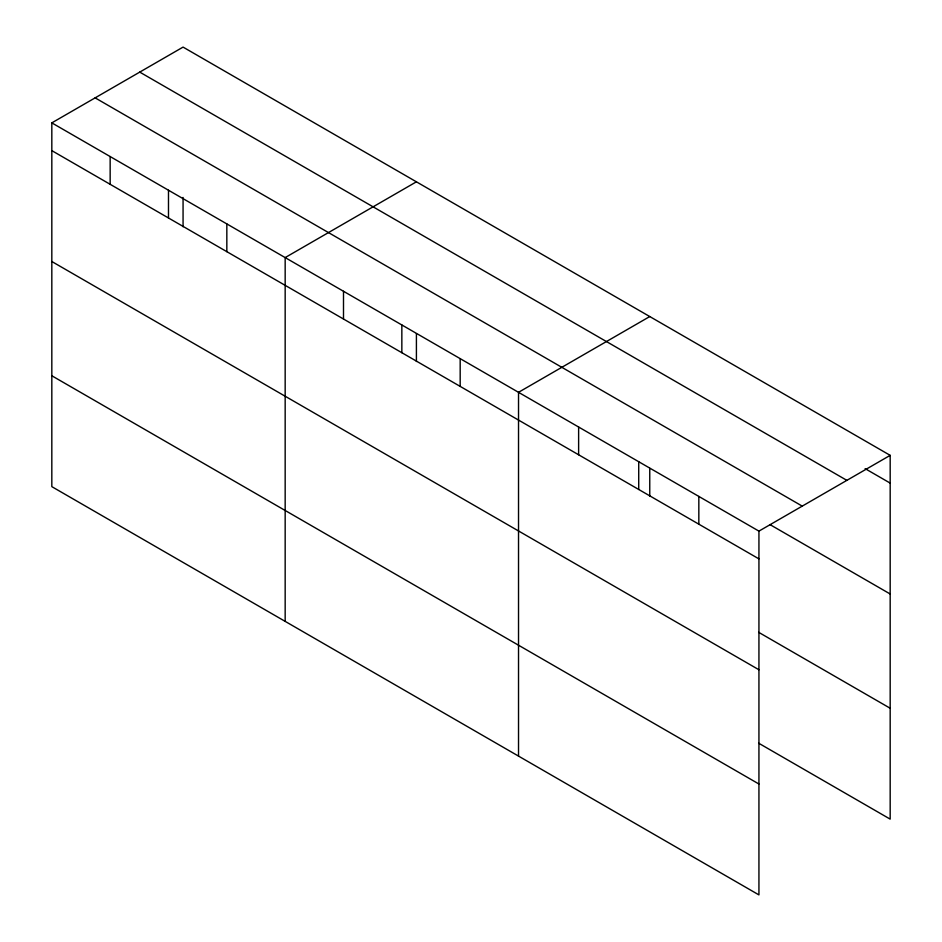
<?xml version="1.0" encoding="UTF-8"?>
<svg xmlns="http://www.w3.org/2000/svg" width="942" height="942" viewBox="0 0 942 942"><rect width="100%" height="100%" fill="white"/><g stroke="black" fill="none" stroke-linecap="round" stroke-linejoin="round"><path stroke-width="1.41" d="M51.822 122.872L758.934 531.123L758.934 894.9L51.822 486.649L51.822 122.872L183.066 47.1L890.178 455.351L890.178 819.128L758.699 743.214M416.411 181.818L285.167 257.59L285.167 621.367M649.756 316.547L518.524 392.319L518.524 756.096M758.934 531.123L890.178 455.351M865.133 468.645L890.178 483.105M139.746 72.11L846.87 480.361M95.13 97.862L802.254 506.125M769.967 524.588L890.178 593.99M51.822 150.626L758.934 558.877M758.699 632.329L890.178 708.243M51.822 261.511L758.934 669.762M51.822 375.764L758.934 784.015M698.834 496.422L698.834 524.176M649.756 468.374L649.756 496.198M638.723 461.721L638.723 489.475M578.623 427.02L578.623 454.774M460.179 358.643L460.179 386.397M416.411 333.645L416.411 361.481M401.845 324.955L401.845 352.708M343.5 291.278L343.5 319.032M226.834 223.913L226.834 251.667M183.066 197.455L183.066 226.751M168.488 190.237L168.488 217.991M110.155 156.549L110.155 184.314"/></g></svg>
